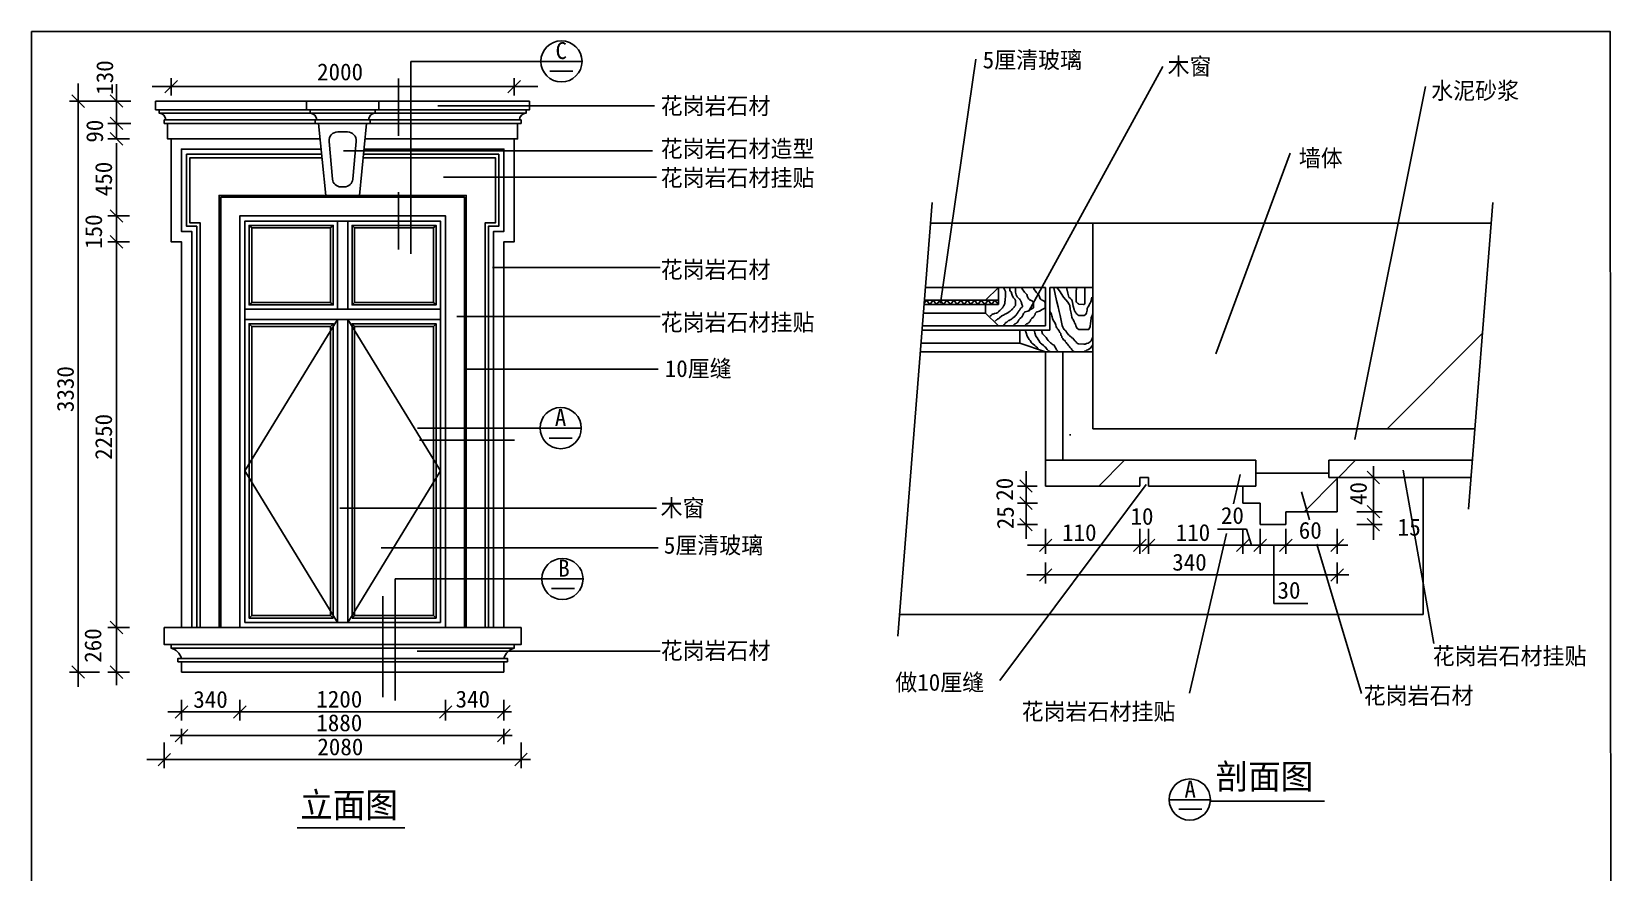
# Model space of a CAD drawing. Header units: metres. Extents: x 2057 to 11265, y 1050 to 12275.
# Drawn here: x 2057 to 11265, y 7370 to 12275 of the extents above; entities that cross this region are included whole.
import ezdxf

# ---------------------------------------------------------------- set-up
doc = ezdxf.new("R2010")
doc.units = ezdxf.units.M
for name, color, linetype in [('2', 2, 'Continuous'), ('3', 3, 'Continuous'), ('4', 4, 'Continuous'), ('7', 7, 'Continuous'), ('BH', 3, 'Continuous'), ('DIM', 3, 'Continuous'), ('TEXT', 3, 'Continuous')]:
    doc.layers.add(name, color=color, linetype=linetype)
doc.dimstyles.get("Standard").update_dxf_attribs({"dimtxt": 2.5, "dimasz": 2.5, "dimexe": 1.25, "dimexo": 0.625, "dimtad": 1, "dimcen": 2.5, "dimazin": 3, "dimtfac": 1, "dimtmove": 0, "dimatfit": 3})

# ---------------------------------------------------------------- blocks, each defined once
blk = doc.blocks.new('BH2')
at = {"layer": 'BH'}
blk.add_lwpolyline([(0, 32), (5, 28), (0, 24), (5, 20), (0, 16), (5, 12), (0, 8), (5, 4), (0, 0)], dxfattribs=at)
blk = doc.blocks.new('_DOT')
blk.add_lwpolyline([(-1.47, -1.45), (1.45, 1.47)])

msp = doc.modelspace()

# ---------------------------------------------------------------- hatches: boundary and pattern name
at = {"layer": 'BH'}
h = msp.add_hatch(dxfattribs=at)
h.set_pattern_fill('ANSI31', scale=1500)
h.paths.add_polyline_path([(10469.01, 9957.36), (10563.85, 11157.36), (8242.27, 11157.36), (8242.27, 9957.36)])
h = msp.add_hatch(dxfattribs=at)
h.set_pattern_fill('AR-RROOF', scale=500)
h.paths.add_polyline_path([(3339.91, 10695.25), (3799.91, 10695.25), (3799.91, 11128.94), (3339.91, 11128.94)])
h.paths.add_polyline_path([(3339.91, 8868.94), (3799.91, 8868.94), (3799.91, 10555.25), (3339.91, 10555.25)])
h.paths.add_polyline_path([(4399.91, 10555.25), (3939.91, 10555.25), (3939.91, 8868.94), (4399.91, 8868.94)])
h.paths.add_polyline_path([(4399.91, 10695.25), (4399.91, 11128.94), (3939.91, 11128.94), (3939.91, 10695.25)])
h = msp.add_hatch(dxfattribs=at)
h.set_pattern_fill('ANSI33', scale=300)
h.paths.add_polyline_path([(9192.27, 9699.03), (9192.27, 9624.03), (9117.27, 9624.03), (9117.27, 9524.03), (9217.27, 9524.03), (9217.27, 9399.03), (9367.27, 9399.03), (9367.27, 9474.03), (9667.27, 9474.03), (9667.27, 9674.03), (9617.27, 9674.03), (9617.27, 9699.03)])
h.paths.add_polyline_path([(10446.62, 9674.03), (10454.53, 9774.03), (9617.27, 9774.03), (9617.27, 9674.03)])
h.paths.add_polyline_path([(9192.27, 9624.03), (9192.27, 9774.03), (7967.27, 9774.03), (7967.27, 9624.03), (8517.27, 9624.03), (8517.27, 9674.03), (8567.27, 9674.03), (8567.27, 9624.03)])
h.paths.add_polyline_path([(8067.27, 10407.36), (7967.27, 10407.36), (7967.27, 9774.03), (8067.27, 9774.03)])
h = msp.add_hatch(dxfattribs=at)
h.set_pattern_fill('AR-CONC', scale=15)
h.paths.add_polyline_path([(8242.27, 9957.36), (8242.27, 10407.36), (8067.27, 10407.36), (8067.27, 9774.03), (9192.27, 9774.03), (9192.27, 9699.03), (9617.27, 9699.03), (9617.27, 9774.03), (10454.53, 9774.03), (10469.01, 9957.36)])

# ---------------------------------------------------------------- linework, layer by layer
for p, q in [((5077.6, 12043.53), (5211.65, 12043.53)), ((5073.88, 9903.12), (5207.94, 9903.12)), ((9138.25, 9372.06), (8970.1, 9372.06)), ((9168.01, 9278.39), (9138.25, 9372.06)), ((9297.25, 9278.44), (9297.25, 8939.32)), ((5087.55, 9026.67), (5221.61, 9026.67)), ((9297.25, 8939.32), (9496.65, 8939.32)), ((8744.81, 7740.06), (8878.86, 7740.06))]:
    msp.add_line(p, q)
at = {"layer": '2'}
for p, q in [((8242.27, 9957.36), (8242.27, 11157.36)), ((8242.27, 11157.36), (10563.85, 11157.36)), ((8242.27, 9957.36), (10469.01, 9957.36))]:
    msp.add_line(p, q, dxfattribs=at)
at = {"layer": '3'}
for p, q in [((7306.08, 11278.56), (7106.15, 8748.59)), ((10573.43, 11278.56), (10432, 9488.96)), ((3339.91, 11128.94), (3324.91, 11143.94)), ((3799.91, 11128.94), (3814.91, 11143.94)), ((3939.91, 11128.94), (3924.91, 11143.94)), ((4399.91, 11128.94), (4414.91, 11143.94)), ((3339.91, 10695.25), (3324.91, 10680.25)), ((4399.91, 10695.25), (4414.91, 10680.25)), ((3839.91, 10595.25), (3299.91, 9712.09)), ((3899.91, 10595.25), (4439.91, 9712.09)), ((7617.27, 10632.36), (7255.01, 10632.36)), ((3339.91, 10555.25), (3324.91, 10570.25)), ((3799.91, 10555.25), (3814.91, 10570.25)), ((3939.91, 10555.25), (3924.91, 10570.25)), ((4399.91, 10555.25), (4414.91, 10570.25)), ((7817.27, 10457.36), (7241.18, 10457.36)), ((3299.91, 9712.09), (3839.91, 8828.94)), ((4439.91, 9712.09), (3899.91, 8828.94)), ((3339.91, 8868.94), (3324.91, 8853.94)), ((3799.91, 8868.94), (3814.91, 8853.94)), ((3939.91, 8868.94), (3924.91, 8853.94)), ((4399.91, 8868.94), (4414.91, 8853.94))]:
    msp.add_line(p, q, dxfattribs=at)
for points in [[(3799.91, 10695.25), (3799.91, 11128.94), (3339.91, 11128.94), (3339.91, 10695.25), (3799.91, 10695.25), (3814.91, 10680.25), (3814.91, 11143.94), (3324.91, 11143.94), (3324.91, 10680.25), (3814.91, 10680.25)], [(3939.91, 10695.25), (3939.91, 11128.94), (4399.91, 11128.94), (4399.91, 10695.25), (3939.91, 10695.25), (3924.91, 10680.25), (3924.91, 11143.94), (4414.91, 11143.94), (4414.91, 10680.25), (3924.91, 10680.25)]]:
    msp.add_lwpolyline(points, dxfattribs=at)
for points in [[(3814.91, 8853.94), (3324.91, 8853.94), (3324.91, 10570.25), (3814.91, 10570.25), (3814.91, 8853.94)], [(3799.91, 8868.94), (3339.91, 8868.94), (3339.91, 10555.25), (3799.91, 10555.25), (3799.91, 8868.94)], [(3924.91, 8853.94), (4414.91, 8853.94), (4414.91, 10570.25), (3924.91, 10570.25), (3924.91, 8853.94)], [(3939.91, 8868.94), (4399.91, 8868.94), (4399.91, 10555.25), (3939.91, 10555.25), (3939.91, 8868.94)]]:
    msp.add_lwpolyline(points, close=True, dxfattribs=at)
at = {"layer": '4'}
for p, q in [((2779.91, 11868.94), (4959.91, 11868.94)), ((2799.91, 11818.94), (4939.91, 11818.94)), ((3729.91, 11738.94), (3770.96, 11318.94)), ((4009.91, 11738.94), (3968.86, 11318.94)), ((4869.91, 11648.94), (4889.91, 11648.94)), ((8242.27, 11157.36), (7296.5, 11157.36)), ((7617.27, 10707.36), (7692.27, 10782.36)), ((7692.27, 10782.36), (7967.27, 10782.36)), ((7692.27, 10782.36), (7692.27, 10682.36)), ((7967.27, 10557.36), (7967.27, 10782.36)), ((7992.27, 10782.36), (8242.27, 10782.36)), ((7992.27, 10532.36), (7992.27, 10782.36)), ((7617.27, 10682.36), (7617.27, 10632.36)), ((7617.27, 10632.36), (7692.27, 10557.36)), ((7692.27, 10557.36), (7967.27, 10557.36)), ((7817.27, 10532.36), (7992.27, 10532.36)), ((7817.27, 10532.36), (7817.27, 10457.36)), ((7967.27, 10407.36), (7817.27, 10457.36)), ((7967.27, 10407.36), (8242.27, 10407.36)), ((7967.27, 9624.03), (7967.27, 10407.36)), ((8067.27, 9774.03), (8067.27, 10407.36)), ((7967.27, 9774.03), (9192.27, 9774.03)), ((9192.27, 9624.03), (9192.27, 9774.03)), ((9617.27, 9674.03), (9617.27, 9774.03)), ((9617.27, 9774.03), (10454.53, 9774.03)), ((8517.27, 9674.03), (8567.27, 9674.03)), ((8517.27, 9624.03), (8517.27, 9674.03)), ((8567.27, 9624.03), (8567.27, 9674.03)), ((9192.27, 9699.03), (9617.27, 9699.03)), ((9617.27, 9674.03), (10446.62, 9674.03)), ((9667.27, 9474.03), (9667.27, 9674.03)), ((10167.27, 8874.03), (10167.27, 9674.03)), ((7967.27, 9624.03), (8517.27, 9624.03)), ((8567.27, 9624.03), (9192.27, 9624.03)), ((9117.27, 9524.03), (9117.27, 9624.03)), ((9117.27, 9524.03), (9217.27, 9524.03)), ((9217.27, 9399.03), (9217.27, 9524.03)), ((9217.27, 9399.03), (9367.27, 9399.03)), ((9367.27, 9399.03), (9367.27, 9474.03)), ((9367.27, 9474.03), (9667.27, 9474.03)), ((7116.06, 8874.03), (10167.27, 8874.03)), ((2829.91, 8798.94), (4909.91, 8798.94)), ((2869.91, 8698.94), (4869.91, 8698.94)), ((2929.91, 8538.94), (4809.91, 8538.94))]:
    msp.add_line(p, q, dxfattribs=at)
for points in [[(2869.91, 11648.94), (2849.91, 11648.94), (2849.91, 11738.94), (2829.91, 11738.94), (2829.91, 11758.94), (2839.91, 11758.94, 0.38), (2799.91, 11798.94), (2799.91, 11818.94), (2779.91, 11818.94), (2779.91, 11868.94)], [(3729.91, 11738.94), (3709.91, 11738.94), (3709.91, 11758.94), (3719.91, 11758.94, 0.38), (3679.91, 11798.94), (3679.91, 11818.94), (3659.91, 11818.94), (3659.91, 11868.94)], [(4009.91, 11738.94), (4029.91, 11738.94), (4029.91, 11758.94), (4019.91, 11758.94, -0.38), (4059.91, 11798.94), (4059.91, 11818.94), (4079.91, 11818.94), (4079.91, 11868.94)], [(4869.91, 11648.94), (4889.91, 11648.94), (4889.91, 11738.94), (4909.91, 11738.94), (4909.91, 11758.94), (4899.91, 11758.94, -0.38), (4939.91, 11798.94), (4939.91, 11818.94), (4959.91, 11818.94), (4959.91, 11868.94)], [(2829.91, 8798.94), (2829.91, 8698.94), (2869.91, 8698.94), (2869.91, 8678.94, -0.26), (2929.91, 8618.94), (2909.91, 8618.94), (2909.91, 8598.94), (2929.91, 8598.94), (2929.91, 8538.94)], [(4909.91, 8798.94), (4909.91, 8698.94), (4869.91, 8698.94), (4869.91, 8678.94, 0.26), (4809.91, 8618.94), (4829.91, 8618.94), (4829.91, 8598.94), (4809.91, 8598.94), (4809.91, 8538.94)]]:
    msp.add_lwpolyline(points, format="xyb", dxfattribs=at)
for points in [[(3736.22, 11648.94), (2869.91, 11648.94), (2869.91, 11048.94), (2929.91, 11048.94), (2929.91, 8798.94)], [(4809.91, 8798.94), (4809.91, 11048.94), (4869.91, 11048.94), (4869.91, 11648.94), (4003.59, 11648.94)], [(3745.7, 11558.94), (2959.91, 11558.94), (2959.91, 11138.94), (3019.91, 11138.94), (3019.91, 8798.94)], [(4719.91, 8798.94), (4719.91, 11138.94), (4779.91, 11138.94), (4779.91, 11558.94), (3994.12, 11558.94)], [(4469.91, 8798.94), (4469.91, 11198.94), (3269.91, 11198.94), (3269.91, 8798.94)]]:
    msp.add_lwpolyline(points, dxfattribs=at)
at = {"layer": '7'}
for p, q in [((2799.91, 11798.94), (4939.91, 11798.94)), ((2839.91, 11758.94), (4899.91, 11758.94)), ((2849.91, 11738.94), (4889.91, 11738.94)), ((3791.26, 11633.7), (3810.21, 11413.7)), ((3840.99, 11688.94), (3898.83, 11688.94)), ((3948.56, 11633.7), (3929.61, 11413.7)), ((3859.94, 11368.94), (3879.88, 11368.94)), ((3839.91, 11168.94), (3839.91, 10655.25)), ((3899.91, 11168.94), (3899.91, 10655.25)), ((7692.27, 10782.36), (7266.87, 10782.36)), ((7692.27, 10682.36), (7258.97, 10682.36)), ((7692.27, 10707.36), (7260.94, 10707.36)), ((3299.91, 10655.25), (4439.91, 10655.25)), ((3299.91, 10595.25), (4439.91, 10595.25)), ((3839.91, 10595.25), (3839.91, 8828.94)), ((3899.91, 10595.25), (3899.91, 8828.94)), ((7817.27, 10532.36), (7247.11, 10532.36)), ((7692.27, 10557.36), (7249.09, 10557.36)), ((7967.27, 10407.36), (7237.23, 10407.36)), ((2869.91, 8678.94), (4869.91, 8678.94)), ((2929.91, 8618.94), (4809.91, 8618.94)), ((2929.91, 8598.94), (4809.91, 8598.94))]:
    msp.add_line(p, q, dxfattribs=at)
for points in [[(3743.59, 11588.94), (2929.91, 11588.94), (2929.91, 11108.94), (2989.91, 11108.94), (2989.91, 8798.94)], [(3745.7, 11538.94), (2979.91, 11538.94), (2979.91, 11158.94), (3039.91, 11158.94), (3039.91, 8798.94)], [(4699.91, 8798.94), (4699.91, 11158.94), (4759.91, 11158.94), (4759.91, 11538.94), (3994.12, 11538.94)], [(4749.91, 8798.94), (4749.91, 11108.94), (4809.91, 11108.94), (4809.91, 11588.94), (3996.22, 11588.94)], [(3149.91, 8798.94), (3149.91, 11318.94), (4589.91, 11318.94), (4589.91, 8798.94)], [(3159.91, 8798.94), (3159.91, 11308.94), (4579.91, 11308.94), (4579.91, 8798.94)]]:
    msp.add_lwpolyline(points, dxfattribs=at)
msp.add_lwpolyline([(4439.91, 8828.94), (4439.91, 11168.94), (3299.91, 11168.94), (3299.91, 8828.94), (4439.91, 8828.94)], close=True, dxfattribs=at)
for centre, start, end in [((3840.99, 11638.94), 90, 186.01), ((3898.83, 11638.94), 353.99, 90), ((3859.94, 11418.94), 186.01, 270), ((3879.88, 11418.94), 270, 353.99)]:
    msp.add_arc(centre, 50, start, end, dxfattribs=at)
at = {"layer": 'BH'}
for p, q in [((7721.97, 10780.87), (7720.48, 10782.36)), ((7723.79, 10778.15), (7721.97, 10780.87)), ((7726.51, 10773.62), (7723.79, 10778.15)), ((7758.27, 10782.36), (7758.27, 10780.87)), ((7758.27, 10780.87), (7759.18, 10766.37)), ((7792.76, 10782.36), (7792.76, 10754.59)), ((7827.78, 10782.36), (7829.97, 10773.62)), ((7896.17, 10782.36), (7898.36, 10773.62)), ((8014.66, 10782.36), (8015.31, 10779.33)), ((8015.31, 10779.33), (8022.74, 10743.71)), ((8033.42, 10782.36), (8048.6, 10761.52)), ((8089.45, 10782.36), (8097.64, 10749.65)), ((8146.68, 10780.81), (8145.2, 10754.1)), ((8146.79, 10782.36), (8146.68, 10780.81)), ((8195.46, 10742.22), (8195.46, 10782.36)), ((7728.32, 10769.99), (7726.51, 10773.62)), ((7726.51, 10679.36), (7728.32, 10683.89)), ((7730.14, 10766.37), (7728.32, 10769.99)), ((7728.32, 10683.89), (7729.23, 10688.42)), ((7729.23, 10688.42), (7730.14, 10693.86)), ((7731.95, 10762.74), (7730.14, 10766.37)), ((7730.14, 10699.3), (7731.05, 10704.74)), ((7730.14, 10693.86), (7730.14, 10699.3)), ((7731.05, 10704.74), (7731.95, 10710.18)), ((7732.86, 10758.21), (7731.95, 10762.74)), ((7731.95, 10715.61), (7732.86, 10728.3)), ((7731.95, 10710.18), (7731.95, 10715.61)), ((7732.86, 10728.3), (7732.86, 10758.21)), ((7759.18, 10766.37), (7761, 10760.93)), ((7761, 10760.93), (7766.44, 10756.4)), ((7766.44, 10756.4), (7770.98, 10743.71)), ((7770.98, 10743.71), (7774.61, 10731.02)), ((7774.61, 10731.02), (7777.33, 10725.58)), ((7777.33, 10725.58), (7780.96, 10721.96)), ((7780.96, 10721.96), (7784.59, 10717.43)), ((7784.59, 10717.43), (7787.31, 10713.8)), ((7787.31, 10713.8), (7789.13, 10710.18)), ((7789.13, 10710.18), (7790.95, 10706.55)), ((7790.95, 10706.55), (7791.85, 10703.83)), ((7791.85, 10703.83), (7791.85, 10679.36)), ((7792.76, 10754.59), (7796.39, 10740.08)), ((7796.39, 10740.08), (7800.93, 10727.4)), ((7800.93, 10727.4), (7806.37, 10722.86)), ((7806.37, 10722.86), (7810.91, 10718.33)), ((7810.91, 10718.33), (7814.54, 10714.71)), ((7814.54, 10714.71), (7818.17, 10711.08)), ((7818.17, 10711.08), (7819.99, 10707.46)), ((7819.99, 10707.46), (7822.71, 10704.74)), ((7822.71, 10704.74), (7823.62, 10701.11)), ((7823.62, 10701.11), (7825.43, 10698.39)), ((7825.43, 10698.39), (7826.34, 10694.77)), ((7826.34, 10694.77), (7827.25, 10690.24)), ((7827.25, 10690.24), (7829.06, 10684.8)), ((7829.06, 10684.8), (7830.88, 10679.36)), ((7829.97, 10773.62), (7844.49, 10755.49)), ((7844.49, 10755.49), (7857.2, 10740.99)), ((7857.2, 10740.99), (7862.64, 10728.3)), ((7862.64, 10728.3), (7868.09, 10715.61)), ((7868.09, 10715.61), (7872.63, 10711.08)), ((7872.63, 10711.08), (7876.26, 10708.36)), ((7876.26, 10708.36), (7879.89, 10707.46)), ((7879.89, 10707.46), (7883.52, 10705.64)), ((7883.52, 10705.64), (7887.15, 10704.74)), ((7887.15, 10704.74), (7890.78, 10702.02)), ((7890.78, 10702.02), (7893.5, 10699.3)), ((7893.5, 10699.3), (7895.31, 10696.58)), ((7895.31, 10696.58), (7897.13, 10692.95)), ((7897.13, 10692.95), (7897.13, 10665.76)), ((7898.36, 10773.62), (7912.88, 10755.49)), ((7912.88, 10755.49), (7925.59, 10740.99)), ((7925.59, 10740.99), (7931.03, 10728.3)), ((7931.03, 10728.3), (7936.48, 10715.61)), ((7936.48, 10715.61), (7941.02, 10711.08)), ((7941.02, 10711.08), (7944.65, 10708.36)), ((7944.65, 10708.36), (7948.28, 10707.46)), ((7948.28, 10707.46), (7951.91, 10705.64)), ((7951.91, 10705.64), (7955.54, 10704.74)), ((7955.54, 10704.74), (7959.17, 10702.02)), ((7959.17, 10702.02), (7961.89, 10699.3)), ((7961.89, 10699.3), (7963.71, 10696.58)), ((7963.71, 10696.58), (7965.52, 10692.95)), ((7965.52, 10692.95), (7965.52, 10665.76)), ((8022.74, 10743.71), (8031.66, 10705.12)), ((8031.66, 10705.12), (8040.57, 10669.5)), ((8048.6, 10761.52), (8072.38, 10725.9)), ((8072.38, 10725.9), (8096.15, 10696.22)), ((8096.15, 10696.22), (8102.1, 10687.31)), ((8097.64, 10749.65), (8103.59, 10725.9)), ((8102.1, 10687.31), (8106.56, 10681.38)), ((8103.59, 10725.9), (8112.5, 10716.99)), ((8112.5, 10716.99), (8118.45, 10711.06)), ((8118.45, 10711.06), (8122.9, 10703.64)), ((8122.9, 10703.64), (8124.39, 10694.73)), ((8124.39, 10694.73), (8128.85, 10673.95)), ((8145.2, 10754.1), (8145.2, 10700.67)), ((8145.2, 10700.67), (8148.17, 10696.22)), ((8148.17, 10696.22), (8151.14, 10691.76)), ((8151.14, 10691.76), (8155.6, 10688.8)), ((8155.6, 10688.8), (8157.09, 10688.8)), ((8157.09, 10688.8), (8157.09, 10687.31)), ((8157.09, 10687.31), (8160.06, 10685.83)), ((8160.06, 10685.83), (8161.54, 10684.34)), ((8161.54, 10684.34), (8188.03, 10682.86)), ((8188.03, 10682.86), (8192.49, 10682.86)), ((8192.49, 10682.86), (8193.97, 10684.34)), ((8193.97, 10684.34), (8195.46, 10688.8)), ((8196.95, 10737.77), (8195.46, 10742.22)), ((8195.46, 10708.09), (8196.95, 10715.51)), ((8195.46, 10688.8), (8195.46, 10708.09)), ((8196.95, 10715.51), (8196.95, 10737.77)), ((8220.72, 10679.89), (8223.7, 10684.34)), ((8223.7, 10684.34), (8226.67, 10690.28)), ((8226.67, 10690.28), (8229.64, 10694.73)), ((8229.64, 10694.73), (8231.13, 10699.19)), ((8231.13, 10699.19), (8232.61, 10703.64)), ((8232.61, 10708.09), (8235.59, 10712.54)), ((8232.61, 10703.64), (8232.61, 10708.09)), ((8235.59, 10716.99), (8237.07, 10721.45)), ((8235.59, 10712.54), (8235.59, 10716.99)), ((8237.07, 10721.45), (8237.07, 10725.9)), ((7642.11, 10614.1), (7646.64, 10616.82)), ((7646.64, 10616.82), (7650.27, 10619.54)), ((7650.27, 10619.54), (7653, 10622.26)), ((7653, 10622.26), (7654.81, 10624.07)), ((7654.81, 10624.07), (7657.53, 10625.89)), ((7657.53, 10625.89), (7660.26, 10626.79)), ((7660.26, 10626.79), (7664.8, 10628.6)), ((7664.8, 10628.6), (7669.33, 10630.42)), ((7669.33, 10630.42), (7682.04, 10632.23)), ((7678.41, 10590.54), (7675.69, 10587.82)), ((7682.04, 10592.35), (7678.41, 10590.54)), ((7682.04, 10632.23), (7685.67, 10634.04)), ((7683.85, 10594.16), (7682.04, 10592.35)), ((7685.67, 10595.07), (7683.85, 10594.16)), ((7685.67, 10634.04), (7688.39, 10636.76)), ((7687.48, 10596.88), (7685.67, 10595.07)), ((7691.11, 10598.7), (7687.48, 10596.88)), ((7688.39, 10636.76), (7690.21, 10638.57)), ((7690.21, 10638.57), (7693.84, 10641.29)), ((7694.74, 10601.41), (7691.11, 10598.7)), ((7693.84, 10641.29), (7696.56, 10644.92)), ((7698.37, 10604.13), (7694.74, 10601.41)), ((7696.56, 10644.92), (7700.19, 10648.54)), ((7712.9, 10616.82), (7698.37, 10604.13)), ((7700.19, 10648.54), (7704.73, 10652.17)), ((7704.73, 10652.17), (7708.36, 10655.79)), ((7708.36, 10655.79), (7711.99, 10660.33)), ((7711.99, 10660.33), (7715.62, 10663.95)), ((7725.6, 10622.26), (7712.9, 10616.82)), ((7715.62, 10663.95), (7718.34, 10666.67)), ((7718.34, 10666.67), (7719.25, 10668.48)), ((7719.25, 10668.48), (7721.06, 10670.3)), ((7721.06, 10670.3), (7722.88, 10673.02)), ((7722.88, 10673.02), (7724.69, 10676.64)), ((7724.69, 10676.64), (7726.51, 10679.36)), ((7730.14, 10625.89), (7725.6, 10622.26)), ((7735.58, 10627.7), (7730.14, 10625.89)), ((7739.21, 10630.42), (7735.58, 10627.7)), ((7742.84, 10633.14), (7739.21, 10630.42)), ((7746.48, 10634.95), (7742.84, 10633.14)), ((7748.29, 10636.76), (7746.48, 10634.95)), ((7755.55, 10640.39), (7748.29, 10636.76)), ((7761, 10644.01), (7755.55, 10640.39)), ((7760.09, 10592.35), (7755.55, 10589.63)), ((7763.72, 10595.07), (7760.09, 10592.35)), ((7762.81, 10645.83), (7761, 10644.01)), ((7765.53, 10647.64), (7762.81, 10645.83)), ((7768.26, 10597.79), (7763.72, 10595.07)), ((7766.44, 10649.45), (7765.53, 10647.64)), ((7769.16, 10651.26), (7766.44, 10649.45)), ((7770.98, 10599.6), (7768.26, 10597.79)), ((7771.89, 10653.98), (7769.16, 10651.26)), ((7772.79, 10600.51), (7770.98, 10599.6)), ((7773.7, 10656.7), (7771.89, 10653.98)), ((7776.42, 10603.23), (7772.79, 10600.51)), ((7776.42, 10659.42), (7773.7, 10656.7)), ((7777.33, 10662.14), (7776.42, 10659.42)), ((7779.15, 10605.95), (7776.42, 10603.23)), ((7780.96, 10663.95), (7777.33, 10662.14)), ((7783.68, 10609.57), (7779.15, 10605.95)), ((7783.68, 10667.58), (7780.96, 10663.95)), ((7786.41, 10670.3), (7783.68, 10667.58)), ((7787.31, 10614.1), (7783.68, 10609.57)), ((7788.22, 10673.92), (7786.41, 10670.3)), ((7790.95, 10616.82), (7787.31, 10614.1)), ((7790.95, 10676.64), (7788.22, 10673.92)), ((7791.85, 10679.36), (7790.95, 10676.64)), ((7793.67, 10619.54), (7790.95, 10616.82)), ((7796.39, 10622.26), (7793.67, 10619.54)), ((7799.11, 10625.89), (7796.39, 10622.26)), ((7801.84, 10629.51), (7799.11, 10625.89)), ((7802.74, 10633.14), (7801.84, 10629.51)), ((7805.47, 10635.86), (7802.74, 10633.14)), ((7807.28, 10639.48), (7805.47, 10635.86)), ((7810.91, 10644.01), (7807.28, 10639.48)), ((7811.82, 10593.26), (7810, 10589.63)), ((7812.73, 10647.64), (7810.91, 10644.01)), ((7812.73, 10595.07), (7811.82, 10593.26)), ((7814.54, 10649.45), (7812.73, 10647.64)), ((7819.08, 10601.41), (7812.73, 10595.07)), ((7816.36, 10652.17), (7814.54, 10649.45)), ((7818.17, 10655.79), (7816.36, 10652.17)), ((7819.99, 10658.51), (7818.17, 10655.79)), ((7820.89, 10604.13), (7819.08, 10601.41)), ((7821.8, 10660.33), (7819.99, 10658.51)), ((7826.34, 10607.76), (7820.89, 10604.13)), ((7825.43, 10663.05), (7821.8, 10660.33)), ((7829.06, 10665.76), (7825.43, 10663.05)), ((7828.16, 10610.48), (7826.34, 10607.76)), ((7830.88, 10613.2), (7828.16, 10610.48)), ((7832.69, 10669.39), (7829.06, 10665.76)), ((7830.88, 10679.36), (7832.69, 10675.73)), ((7833.6, 10616.82), (7830.88, 10613.2)), ((7832.69, 10675.73), (7832.69, 10669.39)), ((7834.51, 10620.45), (7833.6, 10616.82)), ((7837.23, 10624.98), (7834.51, 10620.45)), ((7838.14, 10629.51), (7837.23, 10624.98)), ((7840.86, 10631.32), (7838.14, 10629.51)), ((7842.68, 10634.04), (7840.86, 10631.32)), ((7843.58, 10636.76), (7842.68, 10634.04)), ((7844.49, 10638.57), (7843.58, 10636.76)), ((7849.03, 10640.39), (7844.49, 10638.57)), ((7863.55, 10643.11), (7849.03, 10640.39)), ((7867.18, 10645.83), (7863.55, 10643.11)), ((7869.9, 10648.54), (7867.18, 10645.83)), ((7873.53, 10649.45), (7869.9, 10648.54)), ((7875.35, 10651.26), (7873.53, 10649.45)), ((7878.98, 10653.08), (7875.35, 10651.26)), ((7880.21, 10593.26), (7878.4, 10589.63)), ((7882.61, 10655.79), (7878.98, 10653.08)), ((7881.12, 10595.07), (7880.21, 10593.26)), ((7887.47, 10601.41), (7881.12, 10595.07)), ((7893.5, 10661.23), (7882.61, 10655.79)), ((7889.29, 10604.13), (7887.47, 10601.41)), ((7894.73, 10607.76), (7889.29, 10604.13)), ((7896.22, 10663.95), (7893.5, 10661.23)), ((7896.55, 10610.48), (7894.73, 10607.76)), ((7897.13, 10665.76), (7896.22, 10663.95)), ((7899.27, 10613.2), (7896.55, 10610.48)), ((7901.99, 10616.82), (7899.27, 10613.2)), ((7902.9, 10620.45), (7901.99, 10616.82)), ((7905.62, 10624.98), (7902.9, 10620.45)), ((7906.53, 10629.51), (7905.62, 10624.98)), ((7909.25, 10631.32), (7906.53, 10629.51)), ((7911.07, 10634.04), (7909.25, 10631.32)), ((7911.98, 10636.76), (7911.07, 10634.04)), ((7912.88, 10638.57), (7911.98, 10636.76)), ((7917.42, 10640.39), (7912.88, 10638.57)), ((7931.94, 10643.11), (7917.42, 10640.39)), ((7935.57, 10645.83), (7931.94, 10643.11)), ((7938.3, 10648.54), (7935.57, 10645.83)), ((7941.93, 10649.45), (7938.3, 10648.54)), ((7943.74, 10651.26), (7941.93, 10649.45)), ((7947.37, 10653.08), (7943.74, 10651.26)), ((7951, 10655.79), (7947.37, 10653.08)), ((7961.89, 10661.23), (7951, 10655.79)), ((7964.61, 10663.95), (7961.89, 10661.23)), ((7965.52, 10665.76), (7964.61, 10663.95)), ((7992.27, 10641.5), (7995.99, 10636.85)), ((7995.99, 10636.85), (7998.96, 10629.43)), ((7998.96, 10629.43), (8001.94, 10623.49)), ((8001.94, 10623.49), (8003.42, 10617.56)), ((8003.42, 10617.56), (8004.91, 10610.14)), ((8004.91, 10610.14), (8007.88, 10601.23)), ((8007.88, 10601.23), (8010.85, 10592.33)), ((8010.85, 10592.33), (8015.31, 10584.91)), ((8040.57, 10669.5), (8046.52, 10642.79)), ((8046.52, 10642.79), (8052.46, 10619.04)), ((8052.46, 10619.04), (8058.41, 10589.36)), ((8106.56, 10681.38), (8108.04, 10676.92)), ((8108.04, 10676.92), (8111.02, 10656.15)), ((8111.02, 10656.15), (8116.96, 10632.4)), ((8116.96, 10632.4), (8119.93, 10608.65)), ((8119.93, 10608.65), (8124.39, 10599.75)), ((8124.39, 10599.75), (8127.36, 10595.3)), ((8127.36, 10595.3), (8130.34, 10589.36)), ((8128.85, 10673.95), (8133.31, 10653.18)), ((8133.31, 10653.18), (8136.28, 10645.76)), ((8136.28, 10645.76), (8140.74, 10638.34)), ((8140.74, 10638.34), (8142.22, 10635.37)), ((8142.22, 10635.37), (8145.2, 10632.4)), ((8145.2, 10632.4), (8148.17, 10627.95)), ((8148.17, 10627.95), (8152.63, 10624.98)), ((8152.63, 10624.98), (8157.09, 10620.53)), ((8157.09, 10620.53), (8160.06, 10619.04)), ((8160.06, 10619.04), (8192.49, 10619.04)), ((8192.49, 10619.04), (8195.46, 10620.53)), ((8195.46, 10620.53), (8198.43, 10623.49)), ((8198.43, 10623.49), (8201.4, 10624.98)), ((8201.4, 10624.98), (8202.89, 10627.95)), ((8202.89, 10627.95), (8205.86, 10633.88)), ((8205.86, 10633.88), (8207.35, 10642.79)), ((8207.35, 10642.79), (8208.84, 10648.72)), ((8208.84, 10660.6), (8211.81, 10663.57)), ((8208.84, 10648.72), (8208.84, 10660.6)), ((8211.81, 10663.57), (8213.29, 10666.53)), ((8213.29, 10666.53), (8214.78, 10669.5)), ((8214.78, 10669.5), (8219.24, 10675.44)), ((8219.24, 10675.44), (8220.72, 10679.89)), ((8231.13, 10583.42), (8232.61, 10604.2)), ((8232.61, 10604.2), (8234.1, 10611.62)), ((8234.1, 10611.62), (8238.56, 10619.04)), ((8238.56, 10619.04), (8240.04, 10626.46)), ((8240.04, 10626.46), (8242.27, 10630.91)), ((7675.69, 10587.82), (7672.96, 10585.1)), ((7723.79, 10563.35), (7721.97, 10558.82)), ((7729.23, 10568.79), (7723.79, 10563.35)), ((7730.14, 10571.51), (7729.23, 10568.79)), ((7732.86, 10574.22), (7730.14, 10571.51)), ((7736.49, 10577.85), (7732.86, 10574.22)), ((7741.03, 10580.57), (7736.49, 10577.85)), ((7743.75, 10582.38), (7741.03, 10580.57)), ((7745.57, 10584.19), (7743.75, 10582.38)), ((7749.2, 10586.91), (7745.57, 10584.19)), ((7751.92, 10588.73), (7749.2, 10586.91)), ((7755.55, 10589.63), (7751.92, 10588.73)), ((7780.05, 10562.44), (7779.15, 10559.72)), ((7784.59, 10566.97), (7780.05, 10562.44)), ((7788.22, 10569.69), (7784.59, 10566.97)), ((7791.85, 10570.6), (7788.22, 10569.69)), ((7794.58, 10571.51), (7791.85, 10570.6)), ((7795.48, 10573.32), (7794.58, 10571.51)), ((7797.3, 10574.22), (7795.48, 10573.32)), ((7799.11, 10576.04), (7797.3, 10574.22)), ((7801.84, 10577.85), (7799.11, 10576.04)), ((7804.56, 10580.57), (7801.84, 10577.85)), ((7805.47, 10582.38), (7804.56, 10580.57)), ((7808.19, 10586.01), (7805.47, 10582.38)), ((7810, 10589.63), (7808.19, 10586.01)), ((7848.45, 10562.44), (7847.54, 10559.72)), ((7852.98, 10566.97), (7848.45, 10562.44)), ((7849.04, 10532.36), (7853.11, 10518.12)), ((7856.61, 10569.69), (7852.98, 10566.97)), ((7853.11, 10518.12), (7860.54, 10497.34)), ((7860.25, 10570.6), (7856.61, 10569.69)), ((7862.97, 10571.51), (7860.25, 10570.6)), ((7863.88, 10573.32), (7862.97, 10571.51)), ((7865.69, 10574.22), (7863.88, 10573.32)), ((7867.51, 10576.04), (7865.69, 10574.22)), ((7870.23, 10577.85), (7867.51, 10576.04)), ((7872.95, 10580.57), (7870.23, 10577.85)), ((7873.86, 10582.38), (7872.95, 10580.57)), ((7876.58, 10586.01), (7873.86, 10582.38)), ((7878.4, 10589.63), (7876.58, 10586.01)), ((7899.78, 10532.36), (7903.85, 10518.12)), ((7903.85, 10518.12), (7911.28, 10497.34)), ((7943.14, 10532.36), (7949.92, 10510.7)), ((7949.92, 10510.7), (7970.73, 10489.92)), ((8015.31, 10584.91), (8019.77, 10578.97)), ((8019.77, 10578.97), (8022.74, 10573.03)), ((8022.74, 10573.03), (8024.23, 10568.58)), ((8024.23, 10568.58), (8027.2, 10562.65)), ((8027.2, 10562.65), (8028.69, 10555.23)), ((8028.69, 10555.23), (8031.66, 10549.29)), ((8031.66, 10549.29), (8034.63, 10544.84)), ((8034.63, 10544.84), (8037.6, 10540.38)), ((8037.6, 10540.38), (8040.57, 10537.42)), ((8040.57, 10537.42), (8045.03, 10531.48)), ((8045.03, 10531.48), (8050.98, 10519.61)), ((8050.98, 10519.61), (8055.44, 10513.67)), ((8055.44, 10513.67), (8056.92, 10510.7)), ((8056.92, 10510.7), (8056.92, 10506.25)), ((8056.92, 10506.25), (8058.41, 10501.8)), ((8058.41, 10589.36), (8064.35, 10559.68)), ((8058.41, 10501.8), (8061.38, 10497.34)), ((8064.35, 10559.68), (8067.32, 10550.77)), ((8067.32, 10550.77), (8071.78, 10541.87)), ((8071.78, 10541.87), (8076.24, 10537.42)), ((8076.24, 10537.42), (8079.21, 10532.96)), ((8079.21, 10532.96), (8085.16, 10528.51)), ((8085.16, 10528.51), (8089.62, 10521.09)), ((8089.62, 10521.09), (8101.51, 10506.25)), ((8101.51, 10506.25), (8105.96, 10501.8)), ((8105.96, 10501.8), (8108.94, 10498.83)), ((8108.94, 10498.83), (8113.39, 10495.86)), ((8130.34, 10589.36), (8133.31, 10583.42)), ((8133.31, 10583.42), (8136.28, 10576)), ((8136.28, 10576), (8140.74, 10567.1)), ((8140.74, 10567.1), (8143.71, 10558.19)), ((8143.71, 10558.19), (8146.68, 10550.77)), ((8146.68, 10550.77), (8149.65, 10544.84)), ((8149.65, 10544.84), (8154.11, 10541.87)), ((8154.11, 10541.87), (8155.6, 10540.38)), ((8155.6, 10540.38), (8160.06, 10537.42)), ((8160.06, 10537.42), (8219.24, 10537.42)), ((8219.24, 10537.42), (8222.21, 10543.35)), ((8222.21, 10543.35), (8226.67, 10552.26)), ((8226.67, 10561.16), (8228.15, 10568.58)), ((8226.67, 10552.26), (8226.67, 10561.16)), ((8228.15, 10574.52), (8231.13, 10583.42)), ((8228.15, 10568.58), (8228.15, 10574.52)), ((7860.54, 10497.34), (7866.48, 10488.44)), ((7866.48, 10488.44), (7872.43, 10479.54)), ((7872.43, 10479.54), (7876.89, 10472.11)), ((7876.89, 10472.11), (7881.35, 10466.18)), ((7881.35, 10466.18), (7882.83, 10461.73)), ((7882.83, 10461.73), (7887.29, 10457.27)), ((7887.29, 10457.27), (7893.23, 10452.82)), ((7893.23, 10452.82), (7905.12, 10443.92)), ((7905.12, 10443.92), (7911.07, 10437.98)), ((7911.07, 10437.98), (7915.53, 10433.53)), ((7911.28, 10497.34), (7917.23, 10488.44)), ((7915.53, 10433.53), (7919.98, 10427.59)), ((7917.23, 10488.44), (7923.17, 10479.54)), ((7919.98, 10427.59), (7924.87, 10421.49)), ((7923.17, 10479.54), (7927.63, 10472.11)), ((7927.63, 10472.11), (7932.09, 10466.18)), ((7932.09, 10466.18), (7933.57, 10461.73)), ((7933.57, 10461.73), (7938.03, 10457.27)), ((7938.03, 10457.27), (7943.98, 10452.82)), ((7943.98, 10452.82), (7955.87, 10443.92)), ((7955.87, 10443.92), (7961.81, 10437.98)), ((7961.81, 10437.98), (7966.27, 10433.53)), ((7966.27, 10433.53), (7970.73, 10427.59)), ((7970.73, 10489.92), (7976.67, 10481.02)), ((7970.73, 10427.59), (7976.67, 10420.17)), ((7976.67, 10481.02), (7982.62, 10472.11)), ((7976.67, 10420.17), (7981.13, 10415.72)), ((7981.13, 10415.72), (7987.07, 10411.27)), ((7982.62, 10472.11), (7990.05, 10464.69)), ((7987.07, 10411.27), (7988.56, 10411.27)), ((7988.56, 10411.27), (7988.56, 10409.78)), ((7988.56, 10409.78), (7991.53, 10408.3)), ((7990.05, 10464.69), (7995.99, 10458.76)), ((7991.53, 10408.3), (7992.47, 10407.36)), ((7995.99, 10458.76), (8001.94, 10454.31)), ((8001.94, 10454.31), (8006.39, 10451.34)), ((8006.39, 10451.34), (8012.34, 10448.37)), ((8012.34, 10448.37), (8016.8, 10445.4)), ((8016.8, 10445.4), (8018.28, 10442.43)), ((8018.28, 10442.43), (8019.77, 10439.46)), ((8019.77, 10439.46), (8022.74, 10433.53)), ((8022.74, 10433.53), (8025.71, 10429.08)), ((8025.71, 10429.08), (8028.69, 10424.62)), ((8028.69, 10424.62), (8031.66, 10418.69)), ((8031.66, 10418.69), (8036.12, 10412.75)), ((8036.12, 10412.75), (8040.57, 10408.3)), ((8040.57, 10408.3), (8041.51, 10407.36)), ((8061.38, 10497.34), (8061.38, 10494.38)), ((8061.38, 10494.38), (8062.87, 10489.92)), ((8062.87, 10489.92), (8067.32, 10483.99)), ((8067.32, 10483.99), (8070.3, 10478.05)), ((8070.3, 10478.05), (8074.76, 10475.08)), ((8074.76, 10475.08), (8076.24, 10475.08)), ((8076.24, 10475.08), (8079.21, 10473.6)), ((8079.21, 10473.6), (8080.7, 10472.11)), ((8080.7, 10472.11), (8082.19, 10467.66)), ((8082.19, 10467.66), (8085.16, 10463.21)), ((8085.16, 10463.21), (8086.64, 10460.24)), ((8086.64, 10460.24), (8091.1, 10455.79)), ((8091.1, 10455.79), (8094.07, 10451.34)), ((8094.07, 10451.34), (8098.53, 10445.4)), ((8098.53, 10445.4), (8100.02, 10443.92)), ((8100.02, 10443.92), (8102.99, 10442.43)), ((8102.99, 10442.43), (8104.48, 10439.46)), ((8104.48, 10439.46), (8105.96, 10436.5)), ((8105.96, 10436.5), (8108.94, 10433.53)), ((8108.94, 10433.53), (8110.42, 10430.56)), ((8110.42, 10430.56), (8111.91, 10430.56)), ((8111.91, 10430.56), (8114.88, 10427.59)), ((8113.39, 10495.86), (8117.85, 10492.89)), ((8114.88, 10427.59), (8117.85, 10424.62)), ((8117.85, 10492.89), (8120.82, 10488.44)), ((8117.85, 10424.62), (8120.82, 10418.69)), ((8120.82, 10488.44), (8125.28, 10485.47)), ((8120.82, 10418.69), (8126.77, 10412.75)), ((8125.28, 10485.47), (8131.23, 10479.54)), ((8126.77, 10412.75), (8132.71, 10408.3)), ((8131.23, 10479.54), (8137.17, 10470.63)), ((8132.71, 10408.3), (8134.59, 10407.36)), ((8137.17, 10470.63), (8141.63, 10467.66)), ((8141.63, 10467.66), (8143.12, 10467.66)), ((8143.12, 10467.66), (8144.6, 10464.69)), ((8144.6, 10464.69), (8146.09, 10461.73)), ((8146.09, 10461.73), (8149.06, 10458.76)), ((8149.06, 10458.76), (8153.52, 10455.79)), ((8153.52, 10455.79), (8159.46, 10452.82)), ((8159.46, 10452.82), (8190.41, 10451.34)), ((8190.02, 10407.36), (8194.87, 10409.78)), ((8190.41, 10451.34), (8197.84, 10451.34)), ((8194.87, 10409.78), (8199.32, 10411.27)), ((8197.84, 10451.34), (8202.3, 10452.82)), ((8199.32, 10411.27), (8205.27, 10415.72)), ((8202.3, 10452.82), (8203.78, 10454.31)), ((8203.78, 10454.31), (8208.24, 10455.79)), ((8205.27, 10415.72), (8212.7, 10418.69)), ((8208.24, 10455.79), (8215.67, 10457.27)), ((8212.7, 10418.69), (8220.13, 10423.14)), ((8215.67, 10457.27), (8221.62, 10460.24)), ((8220.13, 10423.14), (8229.05, 10427.59)), ((8221.62, 10460.24), (8227.56, 10464.69)), ((8227.56, 10464.69), (8232.02, 10470.63)), ((8229.05, 10427.59), (8232.02, 10433.53)), ((8232.02, 10470.63), (8234.99, 10476.57)), ((8232.02, 10433.53), (8236.48, 10439.46)), ((8234.99, 10476.57), (8236.48, 10479.54)), ((8236.48, 10479.54), (8237.96, 10483.99)), ((8236.48, 10439.46), (8237.96, 10442.43)), ((8237.96, 10483.99), (8239.45, 10488.44)), ((8237.96, 10442.43), (8240.94, 10445.4)), ((8239.45, 10488.44), (8242.27, 10492.19)), ((8240.94, 10445.4), (8242.27, 10449.39))]:
    msp.add_line(p, q, dxfattribs=at)
msp.add_lwpolyline([(7260.94, 10693.2), (7272.27, 10707.36), (7292.27, 10682.36), (7312.27, 10707.36), (7332.27, 10682.36), (7352.27, 10707.36), (7372.27, 10682.36)], dxfattribs=at)
at = {"layer": 'DIM'}
for p, q in [((4268.06, 10977.7), (4268.06, 12100.56)), ((4268.06, 12100.56), (4995.07, 12100.56)), ((2328.28, 11972.28), (2328.28, 8453.34)), ((2869.91, 11901.28), (2869.91, 12003.3)), ((4195.88, 11666.59), (4195.88, 12001.11)), ((4869.91, 11901.28), (4869.91, 12003.3)), ((2551.95, 11738.94), (2551.95, 11966.92)), ((2760.42, 11953.3), (5007.61, 11953.3)), ((2515.38, 11868.94), (2278.28, 11868.94)), ((2636.15, 11868.94), (2501.95, 11868.94)), ((2551.95, 11763.94), (2551.95, 11788.94)), ((2636.15, 11738.94), (2501.95, 11738.94)), ((2636.15, 11738.94), (2501.95, 11738.94)), ((2551.95, 11648.94), (2551.95, 11738.94)), ((2551.95, 11713.94), (2551.95, 11688.94)), ((2626.56, 11648.94), (2501.95, 11648.94)), ((2626.56, 11648.94), (2501.95, 11648.94)), ((2551.95, 11623.94), (2551.95, 11598.94)), ((2551.95, 11223.94), (2551.95, 11623.94)), ((4195.88, 11002.88), (4195.88, 11337.4)), ((2551.95, 10985.53), (2551.95, 11250.12)), ((2551.95, 11223.94), (2551.95, 11248.94)), ((2626.56, 11198.94), (2501.95, 11198.94)), ((2626.56, 11198.94), (2501.95, 11198.94)), ((2626.56, 11048.94), (2501.95, 11048.94)), ((2626.56, 11048.94), (2501.95, 11048.94)), ((2551.95, 11023.94), (2551.95, 10998.94)), ((2551.95, 8771.64), (2551.95, 11023.94)), ((4306.09, 9961.61), (4991.06, 9961.61)), ((4317.46, 9892.08), (4871.59, 9892.08)), ((7853.12, 9315.71), (7853.12, 9711.34)), ((9781.47, 9674.03), (9928.26, 9674.03)), ((9878.26, 9309.8), (9878.26, 9739.4)), ((7917.27, 9624.03), (7803.12, 9624.03)), ((7919.45, 9524.03), (7803.12, 9524.03)), ((7919.45, 9524.03), (7803.12, 9524.03)), ((7853.12, 9499.03), (7853.12, 9474.03)), ((9878.26, 9499.03), (9878.26, 9524.03)), ((7919.45, 9399.03), (7803.12, 9399.03)), ((9781.13, 9399.03), (9928.26, 9399.03)), ((9781.47, 9474.03), (9928.26, 9474.03)), ((9781.47, 9474.03), (9928.26, 9474.03)), ((7967.27, 9375.13), (7967.27, 9228.29)), ((8517.27, 9375.13), (8517.27, 9228.29)), ((8517.27, 9375.13), (8517.27, 9228.29)), ((8567.27, 9375.13), (8567.27, 9228.29)), ((8567.27, 9375.13), (8567.27, 9228.29)), ((9117.27, 9375.13), (9117.27, 9228.29)), ((9117.27, 9375.13), (9117.27, 9228.29)), ((9217.27, 9375.13), (9217.27, 9228.29)), ((9217.27, 9375.13), (9217.27, 9228.29)), ((9367.27, 9375.13), (9367.27, 9228.29)), ((9367.27, 9375.13), (9367.27, 9228.29)), ((9667.27, 9375.13), (9667.27, 9228.29)), ((7861.6, 9278.29), (8492.27, 9278.29)), ((8492.27, 9278.29), (8467.27, 9278.29)), ((8481.06, 9278.29), (8607.51, 9278.29)), ((8592.27, 9278.29), (8617.27, 9278.29)), ((8592.27, 9278.29), (9092.27, 9278.29)), ((9200.77, 9278.29), (9067.27, 9278.29)), ((9117.27, 9278.29), (9217.27, 9278.29)), ((9192.27, 9278.29), (9167.27, 9278.29)), ((9217.27, 9278.29), (9394.1, 9278.29)), ((9242.27, 9278.29), (9267.27, 9278.29)), ((9392.27, 9278.29), (9417.27, 9278.29)), ((9392.27, 9278.29), (9729.56, 9278.29)), ((7967.27, 9178.29), (7967.27, 9055.1)), ((9667.27, 9178.29), (9667.27, 9055.1)), ((4176.96, 8373.89), (4176.96, 9081.93)), ((4176.96, 9081.93), (5000.95, 9081.93)), ((7857.18, 9105.1), (9734.89, 9105.1)), ((4104.78, 8392.16), (4104.78, 8982.48)), ((2551.95, 8771.64), (2551.95, 8848.94)), ((2626.56, 8798.94), (2501.95, 8798.94)), ((2626.56, 8798.94), (2501.95, 8798.94)), ((2551.95, 8463.19), (2551.95, 8798.94)), ((2451.95, 8538.94), (2278.28, 8538.94)), ((2626.56, 8538.94), (2501.95, 8538.94)), ((2851.09, 8306.44), (3348.88, 8306.44)), ((2929.91, 8376.44), (2929.91, 8256.44)), ((3269.91, 8376.44), (3269.91, 8256.44)), ((3269.91, 8376.44), (3269.91, 8256.44)), ((3294.91, 8306.44), (4612.73, 8306.44)), ((4469.91, 8376.44), (4469.91, 8256.44)), ((4469.91, 8376.44), (4469.91, 8256.44)), ((4494.91, 8306.44), (4854.93, 8306.44)), ((4809.91, 8376.44), (4809.91, 8256.44)), ((2929.91, 8208.52), (2929.91, 8118.44)), ((4809.91, 8208.52), (4809.91, 8118.44)), ((2829.91, 8127.91), (2829.91, 7978.29)), ((2863.95, 8168.44), (4857.37, 8168.44)), ((4909.91, 8127.91), (4909.91, 7978.29)), ((2728.87, 8028.29), (4965.34, 8028.29))]:
    msp.add_line(p, q, dxfattribs=at)
msp.add_lwpolyline([(2056.85, 12274.53), (11258.95, 12274.53), (11265.29, 1050.32), (2056.85, 1058.99)], close=True, dxfattribs=at)
for points in [[(4995.07, 12100.56), (5265.07, 12100.56)], [(4991.06, 9961.61), (5261.06, 9961.61)], [(9101.36, 9691.52), (9061.86, 9521.09)], [(9458, 9589.49), (9506.41, 9427.52)], [(9021.52, 9346.96), (8805.76, 8415.78)], [(9548.79, 9285.77), (9809.24, 8414.55)], [(5000.95, 9081.93), (5270.95, 9081.93)], [(8685.92, 7793.85), (8927.52, 7793.85)]]:
    msp.add_lwpolyline(points, dxfattribs=at)
for centre in [(5145.07, 12100.56), (5141.06, 9961.61), (5150.95, 9081.93)]:
    msp.add_circle(centre, 120, dxfattribs=at)
at = {"layer": 'TEXT'}
for p, q in [((8928.44, 7786.2), (9592.59, 7786.2)), ((3604.02, 7630.46), (4232.71, 7630.46))]:
    msp.add_line(p, q, dxfattribs=at)
msp.add_circle((8807.79, 7795.46), 120, dxfattribs=at)

# ---------------------------------------------------------------- block references
at = {"layer": '3', "xscale": 5, "yscale": 5, "zscale": 5, "rotation": 90}
for p in [(7532.27, 10682.36), (7692.27, 10682.36)]:
    msp.add_blockref('BH2', p, dxfattribs=at)
at = {"layer": 'DIM', "xscale": 25, "yscale": 25, "zscale": 25}
for p, rotation in [((2869.91, 11953.3), 180), ((2328.28, 11868.94), 90), ((2551.95, 11868.94), 270), ((2551.95, 11738.94), 270), ((2551.95, 11648.94), 90), ((2551.95, 11648.94), 90), ((2551.95, 11198.94), 270), ((2551.95, 11198.94), 270), ((2551.95, 11048.94), 90), ((2551.95, 11048.94), 90), ((9878.26, 9674.03), 90), ((7853.12, 9624.03), 270), ((7853.12, 9524.03), 270), ((9878.26, 9474.03), 270), ((9878.26, 9474.03), 270), ((7853.12, 9399.03), 90), ((9878.26, 9399.03), 90), ((7967.27, 9278.29), 180), ((8567.27, 9278.29), 180), ((8567.27, 9278.29), 180), ((9217.27, 9278.29), 180), ((9367.27, 9278.29), 180), ((9367.27, 9278.29), 180), ((7967.27, 9105.1), 180), ((2551.95, 8798.94), 270), ((2551.95, 8798.94), 270), ((2328.28, 8538.94), 270), ((2551.95, 8538.94), 90), ((2929.91, 8306.44), 180), ((3269.91, 8306.44), 180), ((4469.91, 8306.44), 180), ((2929.91, 8168.44), 180), ((2829.91, 8028.29), 180)]:
    msp.add_blockref('_DOT', p, dxfattribs=dict(at, rotation=rotation))
for p in [(4869.91, 11953.3), (8517.27, 9278.29), (8517.27, 9278.29), (9117.27, 9278.29), (9117.27, 9278.29), (9667.27, 9278.29), (9667.27, 9105.1), (4809.91, 8306.44), (4809.91, 8168.44), (4909.91, 8028.29)]:
    msp.add_blockref('_DOT', p, dxfattribs=at)

# ---------------------------------------------------------------- texts
for s, p in [('130', (2532.14, 11906)), ('90', (2473.46, 11626.61)), ('450', (2525.5, 11314.4)), ('150', (2467.27, 11007.17)), ('3330', (2302.71, 10055.38)), ('2250', (2525.5, 9776.54)), ('20', (7777.04, 9538.14)), ('40', (9839.31, 9513.07)), ('25', (7781.78, 9371.98)), ('260', (2463.24, 8593.33))]:
    msp.add_text(s, height=98.5, rotation=90).set_placement(p)
for s, p in [('2000', (3720.88, 11990.31)), ('10', (8462.21, 9398.13)), ('20', (8989.22, 9403.04)), ('110', (8063.37, 9303.87)), ('110', (8725.51, 9303.87)), ('60', (9442.99, 9316.52)), ('340', (8705.42, 9130.68)), ('30', (9319.08, 8966.96)), ('340', (2999.28, 8330.42)), ('1200', (3716.44, 8332.02)), ('340', (4528.06, 8332.02)), ('1880', (3716.44, 8194.02)), ('2080', (3722.51, 8053.87))]:
    msp.add_text(s, height=98.5).set_placement(p)
at = {"layer": 'DIM', "insert": (10018.19, 9434.41), "char_height": 100, "attachment_point": 1}
msp.add_mtext('\\A1;15', dxfattribs=at)
at = {"layer": 'TEXT'}
for s, height, p in [('C', 98.5, (5110.61, 12114.36)), ('5厘清玻璃', 98.5, (7600.53, 12060.15)), ('木窗', 98.5, (8678.43, 12022.36)), ('水泥砂浆', 98.5, (10214.9, 11880.68)), ('花岗岩石材', 98.5, (5723.36, 11792.1)), ('花岗岩石材造型', 98.5, (5723.36, 11542.12)), ('墙体', 98.5, (9443.26, 11487.79)), ('花岗岩石材挂贴', 98.5, (5723.36, 11372.73)), ('花岗岩石材', 98.5, (5723.36, 10837.06)), ('花岗岩石材挂贴', 98.5, (5723.36, 10529.69)), ('10厘缝', 98.5, (5747.4, 10259.94)), ('A', 98.5, (5106.6, 9974.46)), ('木窗', 98.5, (5723.36, 9446.39)), ('5厘清玻璃', 98.5, (5742.28, 9229.52)), ('B', 98.5, (5126.77, 9095.46)), ('花岗岩石材', 98.5, (5723.36, 8614.72)), ('花岗岩石材挂贴', 98.5, (10223.56, 8583.5)), ('做10厘缝', 98.5, (7091.11, 8430.05)), ('花岗岩石材', 98.5, (9821.05, 8352.65)), ('花岗岩石材挂贴', 98.5, (7827.45, 8259.78)), ('剖面图', 146, (8958.01, 7856.62)), ('立面图', 146, (3622.47, 7690.96)), ('A', 98.5, (8776.62, 7806.74))]:
    msp.add_text(s, height=height, dxfattribs=at).set_placement(p)

# ---------------------------------------------------------------- leaders
at = {"layer": 'DIM'}
for points in [[(7354.07, 10690.43), (7560.11, 12113.26)], [(7869.18, 10643.62), (8650.02, 12071.41)], [(9770.43, 9894.77), (10181.73, 11953.95)], [(4424.71, 11841.33), (5687.61, 11841.33)], [(3875.63, 11578.12), (5676.62, 11578.12)], [(8959.01, 10394.5), (9393.02, 11566)], [(4457.66, 11424.58), (5698.59, 11424.58)], [(4743.18, 10898.17), (5720.55, 10898.17)], [(4534.53, 10613.03), (5720.55, 10613.03)], [(4589.44, 10305.95), (5709.57, 10305.95)], [(10051.41, 9716.91), (10229.36, 8705.96)], [(8552.88, 9632.67), (7700.6, 8490.66)], [(3853.66, 9494.4), (5698.59, 9494.4)], [(4095.26, 9264.09), (5709.57, 9264.09)], [(4303.91, 8660.91), (5720.55, 8660.91)]]:
    msp.add_leader(points, dimstyle='Standard', dxfattribs=at)

doc.saveas('drawing.dxf')
